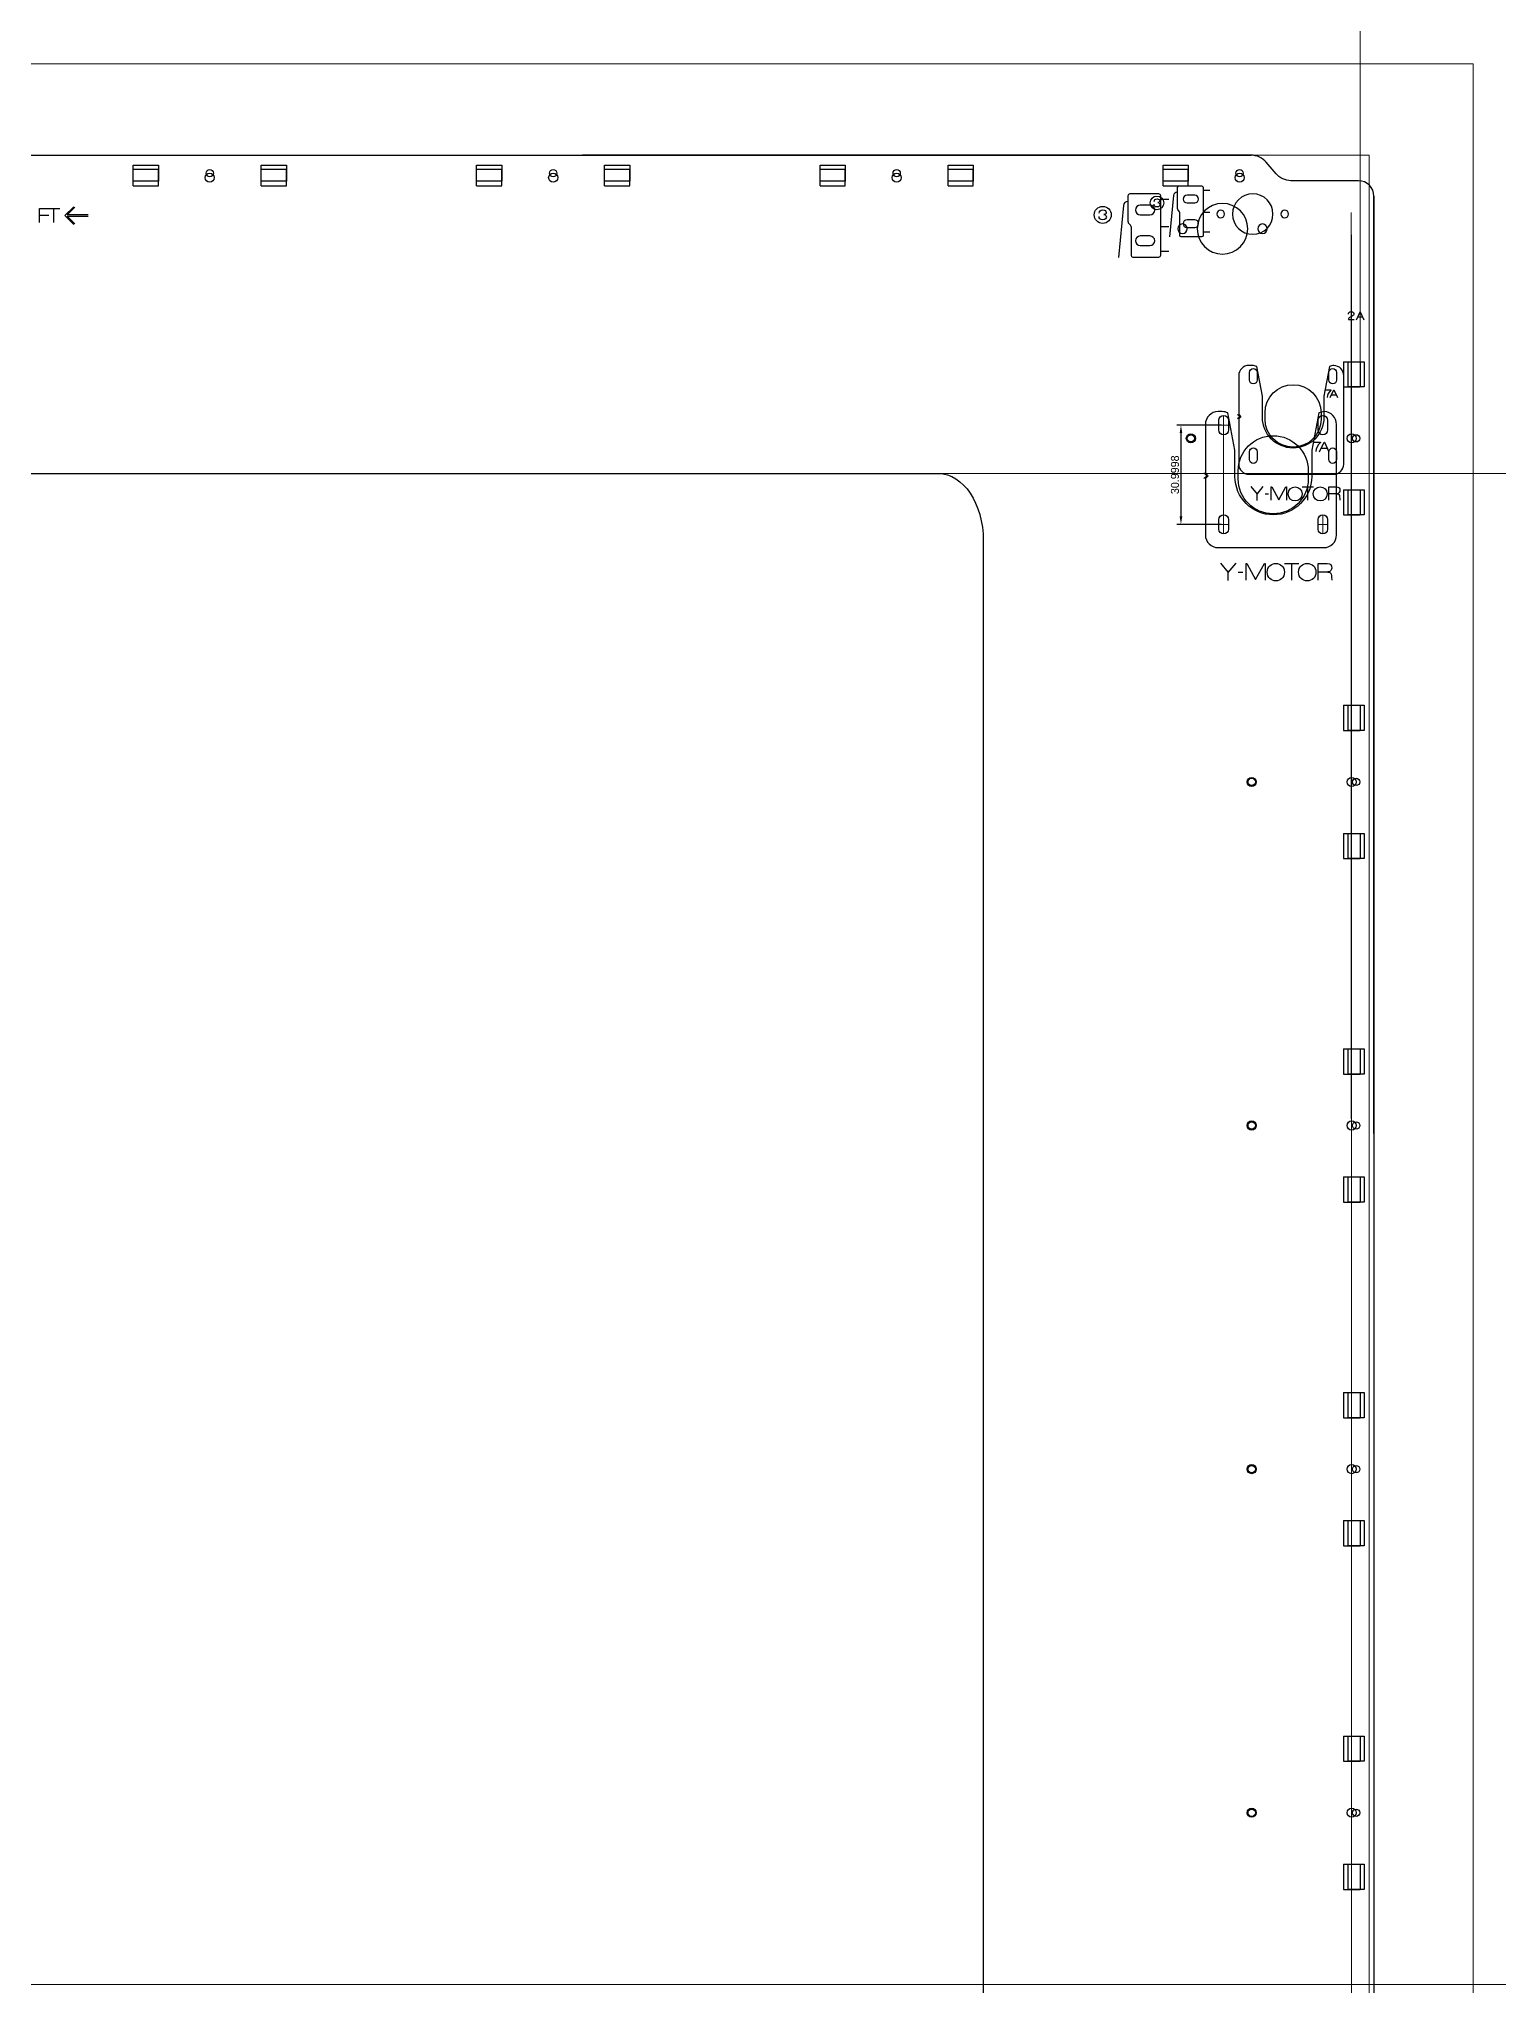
# Model space of a CAD drawing. Header units: millimetres. Extents: x -1949 to 1995, y -1808 to 1842.
# Drawn here: x -391 to 65, y 7 to 615 of the extents above; entities that cross this region are included whole.
import ezdxf

# ---------------------------------------------------------------- set-up
doc = ezdxf.new("R2010")
doc.units = ezdxf.units.MM
for name, color, linetype, true_color in [('CHANGED_PARTS', 3, 'Continuous', 0x00ff00), ('CUTS', 1, 'Continuous', 0xff0000), ('ORIGIONAL_PARTS_THAT_WERE_', 6, 'Continuous', 0xff00ff), ('TEXT', 5, 'Continuous', 0x0000ff)]:
    doc.layers.add(name, color=color, linetype=linetype, true_color=true_color)
doc.layers.add('Laser Table', color=2, linetype='Continuous', lineweight=0, true_color=0xffff00)
doc.layers.add('Referance lines', color=2, linetype='Continuous', lineweight=0, true_color=0xffff00)
doc.dimstyles.new('QCADDimStyle', dxfattribs={"dimtxt": 2.5, "dimasz": 2.5, "dimexe": 1.25, "dimexo": 0.625, "dimtad": 1, "dimtoh": 1, "dimdec": 4, "dimzin": 0, "dimdsep": 46, "dimtxsty": 'Standard', "dimcen": 0.09, "dimadec": 0, "dimazin": 0, "dimtfac": 1, "dimtdec": 4, "dimtofl": 0, "dimtmove": 0, "dimatfit": 3, "dimfxl": 1, "dimtolj": 1, "dimtzin": 0, "dimarcsym": 0})

# ---------------------------------------------------------------- blocks, each defined once
blk = doc.blocks.new('*D2')
at = {"layer": 'Defpoints', "color": 0}
for p in [(-20.64, 494.37), (-33.98, 463.37), (-20.64, 463.37)]:
    blk.add_point(p, dxfattribs=at)
at = {"layer": 'Referance lines', "color": 0, "lineweight": -2}
for p, q in [((-21.26, 494.37), (-35.23, 494.37)), ((-33.98, 491.87), (-33.98, 465.87)), ((-21.26, 463.37), (-35.23, 463.37))]:
    blk.add_line(p, q, dxfattribs=at)
at = {"layer": 'Referance lines', "color": 0}
for points in [[(-33.56, 491.87), (-34.39, 491.87), (-33.98, 494.37)], [(-34.39, 465.87), (-33.56, 465.87), (-33.98, 463.37)]]:
    blk.add_solid(points, dxfattribs=at)
at = {"layer": 'Referance lines', "color": 0, "insert": (-35.85, 478.87), "char_height": 2.5, "attachment_point": 5, "rotation": 90}
blk.add_mtext('\\A1;30.9998', dxfattribs=at)

msp = doc.modelspace()

# ---------------------------------------------------------------- linework, layer by layer
at = {"layer": 'CHANGED_PARTS'}
for p, q in [((-361.44468, 569.1074), (-361.44468, 574.3074)), ((-361.44468, 574.3074), (-353.56532, 574.3074)), ((-353.56532, 569.1074), (-353.56532, 574.3074)), ((-321.44476, 569.1074), (-321.44476, 574.3074)), ((-321.44476, 574.3074), (-313.5654, 574.3074)), ((-313.5654, 569.1074), (-313.5654, 574.3074)), ((-254.10468, 569.1074), (-254.10468, 574.3074)), ((-254.10468, 574.3074), (-246.22532, 574.3074)), ((-246.22532, 569.1074), (-246.22532, 574.3074)), ((-214.10476, 569.1074), (-214.10476, 574.3074)), ((-214.10476, 574.3074), (-206.2254, 574.3074)), ((-206.2254, 569.1074), (-206.2254, 574.3074)), ((-146.76468, 569.1074), (-146.76468, 574.3074)), ((-146.76468, 574.3074), (-138.88532, 574.3074)), ((-138.88532, 569.1074), (-138.88532, 574.3074)), ((-106.76476, 569.1074), (-106.76476, 574.3074)), ((-106.76476, 574.3074), (-98.8854, 574.3074)), ((-98.8854, 569.1074), (-98.8854, 574.3074)), ((-39.58931, 569.1074), (-39.58931, 574.3074)), ((-39.58931, 574.3074), (-31.70995, 574.3074)), ((-31.70995, 569.1074), (-31.70995, 574.3074)), ((-361.44468, 569.1074), (-353.56532, 569.1074)), ((-321.44476, 569.1074), (-313.5654, 569.1074)), ((-254.10468, 569.1074), (-246.22532, 569.1074)), ((-214.10476, 569.1074), (-206.2254, 569.1074)), ((-146.76468, 569.1074), (-138.88532, 569.1074)), ((-106.76476, 569.1074), (-98.8854, 569.1074)), ((-39.58931, 569.1074), (-31.70995, 569.1074)), ((16.79651, 514.19145), (21.99651, 514.19145)), ((16.79651, 514.19145), (16.79651, 506.31181)), ((21.99651, 514.19145), (21.99651, 506.31181)), ((16.79651, 506.31181), (21.99651, 506.31181)), ((16.79651, 474.19153), (21.99651, 474.19153)), ((16.79651, 474.19153), (16.79651, 466.31189)), ((21.99651, 474.19153), (21.99651, 466.31189)), ((16.79651, 466.31189), (21.99651, 466.31189)), ((16.79651, 406.85145), (21.99651, 406.85145)), ((16.79651, 406.85145), (16.79651, 398.97181)), ((21.99651, 406.85145), (21.99651, 398.97181)), ((16.79651, 398.97181), (21.99651, 398.97181)), ((16.79651, 366.85153), (21.99651, 366.85153)), ((16.79651, 366.85153), (16.79651, 358.97189)), ((21.99651, 366.85153), (21.99651, 358.97189)), ((16.79651, 358.97189), (21.99651, 358.97189)), ((16.79651, 299.51145), (21.99651, 299.51145)), ((16.79651, 299.51145), (16.79651, 291.63181)), ((21.99651, 299.51145), (21.99651, 291.63181)), ((16.79651, 291.63181), (21.99651, 291.63181)), ((16.79651, 259.51153), (21.99651, 259.51153)), ((16.79651, 259.51153), (16.79651, 251.63189)), ((21.99651, 259.51153), (21.99651, 251.63189)), ((16.79651, 251.63189), (21.99651, 251.63189)), ((16.79651, 192.17145), (21.99651, 192.17145)), ((16.79651, 192.17145), (16.79651, 184.29181)), ((21.99651, 192.17145), (21.99651, 184.29181)), ((16.79651, 184.29181), (21.99651, 184.29181)), ((16.79651, 152.17153), (21.99651, 152.17153)), ((16.79651, 152.17153), (16.79651, 144.29189)), ((21.99651, 152.17153), (21.99651, 144.29189)), ((16.79651, 144.29189), (21.99651, 144.29189)), ((16.79651, 84.83145), (21.99651, 84.83145)), ((16.79651, 84.83145), (16.79651, 76.95181)), ((21.99651, 84.83145), (21.99651, 76.95181)), ((16.79651, 76.95181), (21.99651, 76.95181)), ((16.79651, 44.83153), (21.99651, 44.83153)), ((16.79651, 44.83153), (16.79651, 36.95189)), ((21.99651, 44.83153), (21.99651, 36.95189)), ((16.79651, 36.95189), (21.99651, 36.95189))]:
    msp.add_line(p, q, dxfattribs=at)
at = {"layer": 'CHANGED_PARTS', "color": 3, "true_color": 0x00ff00}
for points in [[(-338.9297, 571.7074), (-338.9297, 572.49413), (-338.29192, 573.13192), (-337.50518, 573.13192)], [(-337.50518, 570.28288), (-338.29192, 570.28288), (-338.9297, 570.92067), (-338.9297, 571.7074)], [(-337.50518, 573.13192), (-336.71845, 573.13192), (-336.08067, 572.49413), (-336.08067, 571.7074)], [(-336.08067, 571.7074), (-336.08067, 570.92067), (-336.71845, 570.28288), (-337.50518, 570.28288)], [(-231.5897, 571.7074), (-231.5897, 572.49413), (-230.95192, 573.13192), (-230.16518, 573.13192)], [(-230.16518, 570.28288), (-230.95192, 570.28288), (-231.5897, 570.92067), (-231.5897, 571.7074)], [(-230.16518, 573.13192), (-229.37845, 573.13192), (-228.74067, 572.49413), (-228.74067, 571.7074)], [(-228.74067, 571.7074), (-228.74067, 570.92067), (-229.37845, 570.28288), (-230.16518, 570.28288)], [(-124.2497, 571.7074), (-124.2497, 572.49413), (-123.61192, 573.13192), (-122.82518, 573.13192)], [(-122.82518, 570.28288), (-123.61192, 570.28288), (-124.2497, 570.92067), (-124.2497, 571.7074)], [(-122.82518, 573.13192), (-122.03845, 573.13192), (-121.40067, 572.49413), (-121.40067, 571.7074)], [(-121.40067, 571.7074), (-121.40067, 570.92067), (-122.03845, 570.28288), (-122.82518, 570.28288)], [(-17.07433, 571.7074), (-17.07433, 572.49413), (-16.43655, 573.13192), (-15.64981, 573.13192)], [(-15.64981, 570.28288), (-16.43655, 570.28288), (-17.07433, 570.92067), (-17.07433, 571.7074)], [(-15.64981, 573.13192), (-14.86308, 573.13192), (-14.2253, 572.49413), (-14.2253, 571.7074)], [(-14.2253, 571.7074), (-14.2253, 570.92067), (-14.86308, 570.28288), (-15.64981, 570.28288)], [(-32.30509, 490.2517), (-32.30509, 491.03875), (-31.66691, 491.67622), (-30.88022, 491.67622)], [(-30.88022, 488.82718), (-31.66656, 488.82718), (-32.30509, 489.46536), (-32.30509, 490.2517)], [(-30.88022, 491.67622), (-30.09246, 491.67622), (-29.45535, 491.03875), (-29.45535, 490.2517)], [(-29.45535, 490.2517), (-29.45535, 489.46536), (-30.09246, 488.82718), (-30.88022, 488.82718)], [(17.97142, 490.2517), (17.97142, 491.03843), (18.6092, 491.67622), (19.39594, 491.67622)], [(19.39594, 488.82718), (18.6092, 488.82718), (17.97142, 489.46497), (17.97142, 490.2517)], [(19.39594, 491.67622), (20.18268, 491.67622), (20.82046, 491.03843), (20.82046, 490.2517)], [(20.82046, 490.2517), (20.82046, 489.46497), (20.18268, 488.82718), (19.39594, 488.82718)], [(-13.29921, 382.9117), (-13.29921, 383.69875), (-12.66103, 384.33622), (-11.87434, 384.33622)], [(-11.87434, 384.33622), (-11.08658, 384.33622), (-10.44947, 383.69875), (-10.44947, 382.9117)], [(17.97142, 382.9117), (17.97142, 383.69843), (18.6092, 384.33622), (19.39594, 384.33622)], [(19.39594, 384.33622), (20.18268, 384.33622), (20.82046, 383.69843), (20.82046, 382.9117)], [(-11.87434, 381.48718), (-12.66068, 381.48718), (-13.29921, 382.12536), (-13.29921, 382.9117)], [(-10.44947, 382.9117), (-10.44947, 382.12536), (-11.08658, 381.48718), (-11.87434, 381.48718)], [(19.39594, 381.48718), (18.6092, 381.48718), (17.97142, 382.12497), (17.97142, 382.9117)], [(20.82046, 382.9117), (20.82046, 382.12497), (20.18268, 381.48718), (19.39594, 381.48718)], [(-13.29921, 275.5717), (-13.29921, 276.35875), (-12.66103, 276.99622), (-11.87434, 276.99622)], [(-11.87434, 274.14718), (-12.66068, 274.14718), (-13.29921, 274.78536), (-13.29921, 275.5717)], [(-11.87434, 276.99622), (-11.08658, 276.99622), (-10.44947, 276.35875), (-10.44947, 275.5717)], [(-10.44947, 275.5717), (-10.44947, 274.78536), (-11.08658, 274.14718), (-11.87434, 274.14718)], [(17.97142, 275.5717), (17.97142, 276.35843), (18.6092, 276.99622), (19.39594, 276.99622)], [(19.39594, 274.14718), (18.6092, 274.14718), (17.97142, 274.78497), (17.97142, 275.5717)], [(19.39594, 276.99622), (20.18268, 276.99622), (20.82046, 276.35843), (20.82046, 275.5717)], [(20.82046, 275.5717), (20.82046, 274.78497), (20.18268, 274.14718), (19.39594, 274.14718)], [(-13.29921, 168.2317), (-13.29921, 169.01875), (-12.66103, 169.65622), (-11.87434, 169.65622)], [(-11.87434, 166.80718), (-12.66068, 166.80718), (-13.29921, 167.44536), (-13.29921, 168.2317)], [(-11.87434, 169.65622), (-11.08658, 169.65622), (-10.44947, 169.01875), (-10.44947, 168.2317)], [(-10.44947, 168.2317), (-10.44947, 167.44536), (-11.08658, 166.80718), (-11.87434, 166.80718)], [(17.97142, 168.2317), (17.97142, 169.01843), (18.6092, 169.65622), (19.39594, 169.65622)], [(19.39594, 166.80718), (18.6092, 166.80718), (17.97142, 167.44497), (17.97142, 168.2317)], [(19.39594, 169.65622), (20.18268, 169.65622), (20.82046, 169.01843), (20.82046, 168.2317)], [(20.82046, 168.2317), (20.82046, 167.44497), (20.18268, 166.80718), (19.39594, 166.80718)], [(-13.29921, 60.8917), (-13.29921, 61.67875), (-12.66103, 62.31622), (-11.87434, 62.31622)], [(-11.87434, 59.46718), (-12.66068, 59.46718), (-13.29921, 60.10536), (-13.29921, 60.8917)], [(-11.87434, 62.31622), (-11.08658, 62.31622), (-10.44947, 61.67875), (-10.44947, 60.8917)], [(-10.44947, 60.8917), (-10.44947, 60.10536), (-11.08658, 59.46718), (-11.87434, 59.46718)], [(17.97142, 60.8917), (17.97142, 61.67843), (18.6092, 62.31622), (19.39594, 62.31622)], [(19.39594, 59.46718), (18.6092, 59.46718), (17.97142, 60.10497), (17.97142, 60.8917)], [(19.39594, 62.31622), (20.18268, 62.31622), (20.82046, 61.67843), (20.82046, 60.8917)], [(20.82046, 60.8917), (20.82046, 60.10497), (20.18268, 59.46718), (19.39594, 59.46718)]]:
    msp.add_open_spline(points, degree=3, dxfattribs=at)
at = {"layer": 'CHANGED_PARTS'}
for points in [[(-21.00522, 563.62102), (-25.36837, 563.62102), (-28.90497, 560.08372), (-28.90497, 555.72162)], [(-13.10511, 555.72162), (-13.10511, 560.08372), (-16.64242, 563.62102), (-21.00522, 563.62102)], [(-33.50484, 557.22093), (-34.33316, 557.22093), (-35.00556, 556.54959), (-35.00556, 555.72162)], [(-35.00556, 555.72162), (-35.00556, 554.89224), (-34.33316, 554.22126), (-33.50484, 554.22126)], [(-32.00483, 555.72162), (-32.00483, 556.54959), (-32.67722, 557.22093), (-33.50484, 557.22093)], [(-33.50484, 554.22126), (-32.67722, 554.22126), (-32.00483, 554.89189), (-32.00483, 555.72162)], [(-28.90497, 555.72162), (-28.90497, 551.35776), (-25.36837, 547.82152), (-21.00522, 547.82152)], [(-21.00522, 547.82152), (-16.64242, 547.82152), (-13.10511, 551.35776), (-13.10511, 555.72162)], [(-8.50489, 557.22093), (-9.33357, 557.22093), (-10.0049, 556.54959), (-10.0049, 555.72162)], [(-10.0049, 555.72162), (-10.0049, 554.89224), (-9.33357, 554.22126), (-8.50489, 554.22126)], [(-7.00559, 555.72162), (-7.00559, 556.54959), (-7.67657, 557.22093), (-8.50489, 557.22093)], [(-8.50489, 554.22126), (-7.67657, 554.22126), (-7.00559, 554.89189), (-7.00559, 555.72162)]]:
    msp.add_open_spline(points, degree=3, dxfattribs=at)
at = {"layer": 'CUTS', "color": 1, "true_color": 0xff0000}
for p, q in [((-773.35787, 578.7217), (-11.9908, 578.7217)), ((26.32764, 565.92179), (26.32482, -559.47883)), ((-95.76847, 247.3983), (-95.76847, 241.21177))]:
    msp.add_line(p, q, dxfattribs=at)
for points in [[(-11.9908, 578.7217), (-221.03083, 578.7217)], [(-4.27259, 572.88422), (-7.35502, 576.55931)], [(21.5276, 570.72155), (0.36376, 570.72155), (0.36319, 570.72155)], [(26.32482, 273.10325), (26.32764, 565.92179)], [(-43.68217, 563.06926), (-46.68219, 563.06926)], [(-46.68219, 560.06924), (-43.68217, 560.06924), (-43.68217, 560.06924)], [(-43.68217, 553.46982), (-46.68219, 553.46982)], [(-46.68219, 550.4698), (-43.68217, 550.4698), (-43.68217, 550.4698)], [(-22.13731, 492.86796), (-22.13731, 495.87751)], [(-19.13729, 495.87751), (-19.13729, 492.86796), (-19.13729, 492.86796)], [(8.86304, 492.86796), (8.86304, 495.87751)], [(11.86306, 495.87751), (11.86306, 492.86796), (11.86306, 492.86796)], [(-711.18975, 479.24482), (-109.71307, 479.24482)], [(-16.08717, 477.62267), (-16.08717, 480.12316)], [(5.81328, 480.12316), (5.81328, 477.62267), (5.81328, 477.62267)], [(-22.13731, 461.86796), (-22.13731, 464.87786)], [(-19.13729, 464.87786), (-19.13729, 461.86796), (-19.13729, 461.86796)], [(8.86304, 461.86796), (8.86304, 464.87786)], [(11.86306, 464.87786), (11.86306, 461.86796), (11.86306, 461.86796)], [(-95.76847, 458.22714), (-95.76847, 247.3983)], [(-95.76847, 241.21177), (-95.76847, -393.03501)]]:
    msp.add_lwpolyline(points, dxfattribs=at)
for points in [[(-7.35502, 576.55931), (-8.35211, 577.74832), (-10.43801, 578.7217), (-11.9908, 578.7217)], [(0.36319, 570.72155), (-1.18903, 570.72155), (-3.2755, 571.69493), (-4.27259, 572.88422)], [(26.32764, 565.92179), (26.32764, 568.5617), (24.16779, 570.72155), (21.5276, 570.72155)], [(-46.68219, 563.06926), (-47.51087, 563.06926), (-48.18185, 562.39757), (-48.18185, 561.5696)], [(-48.18185, 561.5696), (-48.18185, 560.74128), (-47.51087, 560.06924), (-46.68219, 560.06924)], [(-42.18216, 561.5696), (-42.18216, 562.39757), (-42.85385, 563.06926), (-43.68217, 563.06926)], [(-43.68217, 560.06924), (-42.85385, 560.06924), (-42.18216, 560.74128), (-42.18216, 561.5696)], [(-46.68219, 553.46982), (-47.51087, 553.46982), (-48.18185, 552.79884), (-48.18185, 551.96981)], [(-42.18216, 551.96981), (-42.18216, 552.79884), (-42.85385, 553.46982), (-43.68217, 553.46982)], [(-48.18185, 551.96981), (-48.18185, 551.14149), (-47.51087, 550.4698), (-46.68219, 550.4698)], [(-43.68217, 550.4698), (-42.85385, 550.4698), (-42.18216, 551.14149), (-42.18216, 551.96981)], [(-22.13731, 495.87751), (-22.13731, 496.70618), (-21.46632, 497.37752), (-20.6373, 497.37752)], [(-20.6373, 491.36795), (-21.46632, 491.36795), (-22.13731, 492.03928), (-22.13731, 492.86796)], [(-20.6373, 497.37752), (-19.80862, 497.37752), (-19.13729, 496.70618), (-19.13729, 495.87751)], [(-19.13729, 492.86796), (-19.13729, 492.03928), (-19.80862, 491.36795), (-20.6373, 491.36795)], [(8.86304, 495.87751), (8.86304, 496.70618), (9.53402, 497.37752), (10.36235, 497.37752)], [(10.36235, 491.36795), (9.53402, 491.36795), (8.86304, 492.03928), (8.86304, 492.86796)], [(10.36235, 497.37752), (11.19137, 497.37752), (11.86306, 496.70618), (11.86306, 495.87751)], [(11.86306, 492.86796), (11.86306, 492.03928), (11.19137, 491.36795), (10.36235, 491.36795)], [(-16.08717, 480.12316), (-16.08717, 486.17047), (-11.18391, 491.07338), (-5.1373, 491.07338)], [(-5.1373, 491.07338), (0.91108, 491.07338), (5.81328, 486.17047), (5.81328, 480.12316)], [(-109.71307, 479.24482), (-102.01179, 479.24482), (-95.76847, 469.83536), (-95.76847, 458.22714)], [(-5.1373, 466.67244), (-11.18462, 466.67244), (-16.08717, 471.57429), (-16.08717, 477.62267)], [(5.81328, 477.62267), (5.81328, 471.57394), (0.91037, 466.67244), (-5.1373, 466.67244)], [(-22.13731, 464.87786), (-22.13731, 465.70654), (-21.46632, 466.37788), (-20.6373, 466.37788)], [(-20.6373, 466.37788), (-19.80862, 466.37788), (-19.13729, 465.70654), (-19.13729, 464.87786)], [(8.86304, 464.87786), (8.86304, 465.70654), (9.53402, 466.37788), (10.36235, 466.37788)], [(10.36235, 466.37788), (11.19137, 466.37788), (11.86306, 465.70654), (11.86306, 464.87786)], [(-20.6373, 460.36831), (-21.46632, 460.36831), (-22.13731, 461.03999), (-22.13731, 461.86796)], [(-19.13729, 461.86796), (-19.13729, 461.03999), (-19.80862, 460.36831), (-20.6373, 460.36831)], [(10.36235, 460.36831), (9.53402, 460.36831), (8.86304, 461.03999), (8.86304, 461.86796)], [(11.86306, 461.86796), (11.86306, 461.03999), (11.19137, 460.36831), (10.36235, 460.36831)]]:
    msp.add_open_spline(points, degree=3, dxfattribs=at)
at = {"layer": 'Laser Table', "color": 2, "true_color": 0xffff00}
for p in [(-842.67532, 607.2217), (57.32468, -592.7783)]:
    msp.add_line(p, (57.32468, 607.2217), dxfattribs=at)
at = {"layer": 'ORIGIONAL_PARTS_THAT_WERE_', "color": 6, "true_color": 0xff00ff}
for points in [[(-361.44468, 575.58819), (-353.56532, 575.58819), (-353.56532, 570.62841), (-361.44468, 570.62841), (-361.44468, 575.58819), (-361.44468, 575.58819)], [(-321.44476, 575.58819), (-313.5654, 575.58819), (-313.5654, 570.62841), (-321.44476, 570.62841), (-321.44476, 575.58819), (-321.44476, 575.58819)], [(-254.10468, 575.58819), (-246.22532, 575.58819), (-246.22532, 570.62841), (-254.10468, 570.62841), (-254.10468, 575.58819), (-254.10468, 575.58819)], [(-214.10476, 575.58819), (-206.2254, 575.58819), (-206.2254, 570.62841), (-214.10476, 570.62841), (-214.10476, 575.58819), (-214.10476, 575.58819)], [(-146.76468, 575.58819), (-138.88532, 575.58819), (-138.88532, 570.62841), (-146.76468, 570.62841), (-146.76468, 575.58819), (-146.76468, 575.58819)], [(-106.76476, 575.58819), (-98.8854, 575.58819), (-98.8854, 570.62841), (-106.76476, 570.62841), (-106.76476, 575.58819), (-106.76476, 575.58819)], [(-39.58931, 575.58819), (-31.70995, 575.58819), (-31.70995, 570.62841), (-39.58931, 570.62841), (-39.58931, 575.58819), (-39.58931, 575.58819)], [(-36.32485, 566.1027), (-37.54828, 553.15406)], [(-35.10254, 562.10361), (-35.10254, 568.64185)], [(-34.65071, 569.09397), (-27.49157, 569.09397)], [(-29.68021, 566.19978), (-32.08023, 566.19978)], [(-27.03889, 568.64185), (-27.03889, 553.60336)], [(-27.03889, 567.73225), (-24.95411, 567.73225)], [(-41.17935, 563.88443), (-41.17935, 563.87766)], [(-34.69078, 561.36729), (-34.73057, 561.39438)], [(-34.31881, 553.60336), (-34.31881, 560.65807)], [(-32.08023, 563.79976), (-29.68021, 563.79976), (-29.68021, 563.79976)], [(-27.03889, 560.88892), (-24.95411, 560.88892)], [(-29.68021, 558.52023), (-32.08023, 558.52023)], [(-32.08023, 556.12022), (-29.68021, 556.12022), (-29.68021, 556.12022)], [(-27.03889, 554.75511), (-24.95411, 554.75511)], [(-27.49157, 553.15096), (-33.86697, 553.15096), (-33.86697, 553.15096)], [(-11.71705, 513.02347), (-12.72176, 513.02347)], [(-12.55186, 508.43877), (-12.55186, 510.84641)], [(-8.52144, 496.82448), (-8.51919, 503.40139), (-10.30537, 512.69243)], [(-10.15184, 510.84641), (-10.15184, 508.43877), (-10.15184, 508.43877)], [(12.46291, 512.6944), (10.67475, 503.39292), (10.67842, 496.82448)], [(12.24842, 508.43877), (12.24842, 510.84641)], [(14.64844, 510.84641), (14.64844, 508.43877), (14.64844, 508.43877)], [(23.24949, 506.31181), (18.28972, 506.31181), (18.28972, 514.19145), (23.24949, 514.19145), (23.24949, 506.31181), (23.24949, 506.31181)], [(-15.92187, 509.82392), (-15.92244, 497.71687), (-15.21575, 497.01018), (-15.92244, 496.30378), (-15.92159, 482.22371), (-15.92159, 482.22371)], [(11.21492, 505.40658), (12.90035, 505.40658), (12.90035, 505.3188)], [(12.64833, 502.98059), (13.75887, 505.39754), (13.84664, 505.39754), (14.95662, 502.98059)], [(16.87884, 482.22371), (16.87884, 509.82392)], [(14.58945, 503.77985), (13.00929, 503.77985)], [(-16.27493, 497.71658), (-15.56825, 497.0099), (-16.27493, 496.3035)], [(-7.71175, 496.24254), (-7.71175, 498.24293)], [(9.80861, 498.24293), (9.80861, 496.24254), (9.80861, 496.24254)], [(-12.55186, 483.63878), (-12.55186, 486.0467)], [(-10.15184, 486.0467), (-10.15184, 483.63878), (-10.15184, 483.63878)], [(12.24842, 483.63878), (12.24842, 486.0467)], [(14.64844, 486.0467), (14.64844, 483.63878), (14.64844, 483.63878)], [(-12.72147, 479.02331), (13.67872, 479.02331)], [(-12.12486, 475.1707), (-10.18458, 472.78536), (-8.2443, 475.1707)], [(-5.74663, 470.9083), (-5.74663, 475.07756), (-5.55331, 475.07756), (-3.36383, 471.02514), (-3.35226, 471.02514), (-1.17435, 475.07756), (-0.98131, 475.07756), (-0.98131, 470.9083)], [(3.85513, 475.07756), (7.4529, 475.07756)], [(5.66417, 470.9083), (5.66417, 475.07756)], [(12.24616, 470.9083), (12.24616, 475.07756), (14.54091, 475.07756)], [(-10.18458, 470.81516), (-10.18458, 472.78536)], [(-7.71372, 472.89994), (-6.59612, 472.89994)], [(14.69303, 472.93493), (12.24616, 472.9276)], [(14.69839, 472.94566), (14.69303, 472.93465)], [(23.24949, 466.31189), (18.28972, 466.31189), (18.28972, 474.19153), (23.24949, 474.19153), (23.24949, 466.31189), (23.24949, 466.31189)], [(23.24949, 398.97181), (18.28972, 398.97181), (18.28972, 406.85145), (23.24949, 406.85145), (23.24949, 398.97181), (23.24949, 398.97181)], [(23.24949, 358.97189), (18.28972, 358.97189), (18.28972, 366.85153), (23.24949, 366.85153), (23.24949, 358.97189), (23.24949, 358.97189)], [(23.24949, 291.63181), (18.28972, 291.63181), (18.28972, 299.51145), (23.24949, 299.51145), (23.24949, 291.63181), (23.24949, 291.63181)], [(23.24949, 251.63189), (18.28972, 251.63189), (18.28972, 259.51153), (23.24949, 259.51153), (23.24949, 251.63189), (23.24949, 251.63189)], [(23.24949, 184.29181), (18.28972, 184.29181), (18.28972, 192.17145), (23.24949, 192.17145), (23.24949, 184.29181), (23.24949, 184.29181)], [(23.24949, 144.29189), (18.28972, 144.29189), (18.28972, 152.17153), (23.24949, 152.17153), (23.24949, 144.29189), (23.24949, 144.29189)], [(23.24949, 76.95181), (18.28972, 76.95181), (18.28972, 84.83145), (23.24949, 84.83145), (23.24949, 76.95181), (23.24949, 76.95181)], [(23.24949, 36.95189), (18.28972, 36.95189), (18.28972, 44.83153), (23.24949, 44.83153), (23.24949, 36.95189), (23.24949, 36.95189)]]:
    msp.add_lwpolyline(points, dxfattribs=at)
for points in [[(-338.64508, 573.1083), (-338.64508, 573.73794), (-338.13454, 574.24791), (-337.50518, 574.24791)], [(-337.50518, 571.96869), (-338.13426, 571.96869), (-338.64508, 572.47923), (-338.64508, 573.1083)], [(-337.50518, 574.24791), (-336.87498, 574.24791), (-336.36529, 573.73794), (-336.36529, 573.1083)], [(-336.36529, 573.1083), (-336.36529, 572.47923), (-336.87498, 571.96869), (-337.50518, 571.96869)], [(-231.30508, 573.1083), (-231.30508, 573.73794), (-230.79454, 574.24791), (-230.16518, 574.24791)], [(-230.16518, 571.96869), (-230.79426, 571.96869), (-231.30508, 572.47923), (-231.30508, 573.1083)], [(-230.16518, 574.24791), (-229.53498, 574.24791), (-229.02529, 573.73794), (-229.02529, 573.1083)], [(-229.02529, 573.1083), (-229.02529, 572.47923), (-229.53498, 571.96869), (-230.16518, 571.96869)], [(-123.96508, 573.1083), (-123.96508, 573.73794), (-123.45454, 574.24791), (-122.82518, 574.24791)], [(-122.82518, 571.96869), (-123.45426, 571.96869), (-123.96508, 572.47923), (-123.96508, 573.1083)], [(-122.82518, 574.24791), (-122.19498, 574.24791), (-121.68529, 573.73794), (-121.68529, 573.1083)], [(-121.68529, 573.1083), (-121.68529, 572.47923), (-122.19498, 571.96869), (-122.82518, 571.96869)], [(-16.78971, 573.1083), (-16.78971, 573.73794), (-16.27917, 574.24791), (-15.64981, 574.24791)], [(-15.64981, 571.96869), (-16.27889, 571.96869), (-16.78971, 572.47923), (-16.78971, 573.1083)], [(-15.64981, 574.24791), (-15.01961, 574.24791), (-14.50992, 573.73794), (-14.50992, 573.1083)], [(-14.50992, 573.1083), (-14.50992, 572.47923), (-15.01961, 571.96869), (-15.64981, 571.96869)], [(-43.609, 563.79976), (-43.609, 564.97324), (-42.65763, 565.92433), (-41.48415, 565.92433)], [(-41.48415, 565.92433), (-40.31095, 565.92433), (-39.35958, 564.97324), (-39.35958, 563.79976)], [(-35.13302, 567.13817), (-35.76351, 567.198), (-36.26473, 566.73318), (-36.32485, 566.1027)], [(-35.10254, 568.64185), (-35.10254, 568.89049), (-34.89934, 569.09397), (-34.65071, 569.09397)], [(-32.08023, 566.19978), (-32.74317, 566.19978), (-33.27995, 565.66243), (-33.27995, 565.00005)], [(-28.4802, 565.00005), (-28.4802, 565.66243), (-29.01755, 566.19978), (-29.68021, 566.19978)], [(-27.49157, 569.09397), (-27.24294, 569.09397), (-27.03889, 568.89049), (-27.03889, 568.64185)], [(-11.53868, 566.64146), (-15.02921, 566.64146), (-17.85848, 563.81162), (-17.85848, 560.32194)], [(-5.2186, 560.32194), (-5.2186, 563.81162), (-8.04844, 566.64146), (-11.53868, 566.64146)], [(-41.48415, 561.67519), (-42.65763, 561.67519), (-43.609, 562.62628), (-43.609, 563.79976)], [(-42.40448, 563.33946), (-42.40448, 563.35978), (-42.40137, 563.38687), (-42.40137, 563.41397)], [(-41.48754, 562.55432), (-42.1104, 562.55432), (-42.40448, 562.86561), (-42.40448, 563.33946)], [(-42.33675, 564.24313), (-42.3136, 564.73731), (-42.10363, 565.04521), (-41.43335, 565.04521)], [(-40.56354, 563.24153), (-40.56354, 562.97737), (-40.73598, 562.55432), (-41.48754, 562.55432)], [(-39.35958, 563.79976), (-39.35958, 562.62628), (-40.31095, 561.67519), (-41.48415, 561.67519)], [(-41.43335, 565.04521), (-40.86439, 565.04521), (-40.61745, 564.78811), (-40.61745, 564.41924)], [(-40.61745, 564.41924), (-40.61745, 564.18556), (-40.7532, 563.92846), (-41.17935, 563.88443)], [(-41.17935, 563.87766), (-40.71905, 563.82686), (-40.56354, 563.55959), (-40.56354, 563.24153)], [(-34.73057, 561.39438), (-34.93547, 561.53578), (-35.10254, 561.85497), (-35.10254, 562.10361)], [(-34.31881, 560.65807), (-34.31881, 560.90699), (-34.48645, 561.2259), (-34.69078, 561.36729)], [(-33.27995, 565.00005), (-33.27995, 564.3374), (-32.74317, 563.79976), (-32.08023, 563.79976)], [(-29.68021, 563.79976), (-29.01755, 563.79976), (-28.4802, 564.3374), (-28.4802, 565.00005)], [(-21.53838, 561.52138), (-22.20104, 561.52138), (-22.73895, 560.98431), (-22.73895, 560.32194)], [(-22.73895, 560.32194), (-22.73895, 559.65843), (-22.20104, 559.12165), (-21.53838, 559.12165)], [(-20.33837, 560.32194), (-20.33837, 560.98431), (-20.87629, 561.52138), (-21.53838, 561.52138)], [(-21.53838, 559.12165), (-20.87629, 559.12165), (-20.33837, 559.65815), (-20.33837, 560.32194)], [(-17.85848, 560.32194), (-17.85848, 556.83085), (-15.02921, 554.00186), (-11.53868, 554.00186)], [(-11.53868, 554.00186), (-8.04844, 554.00186), (-5.2186, 556.83085), (-5.2186, 560.32194)], [(-1.53842, 561.52138), (-2.20136, 561.52138), (-2.73843, 560.98431), (-2.73843, 560.32194)], [(-2.73843, 560.32194), (-2.73843, 559.65843), (-2.20136, 559.12165), (-1.53842, 559.12165)], [(-0.33897, 560.32194), (-0.33897, 560.98431), (-0.87576, 561.52138), (-1.53842, 561.52138)], [(-1.53842, 559.12165), (-0.87576, 559.12165), (-0.33897, 559.65815), (-0.33897, 560.32194)], [(-33.86697, 553.15096), (-34.11533, 553.15096), (-34.31881, 553.35444), (-34.31881, 553.60336)], [(-32.08023, 558.52023), (-32.74317, 558.52023), (-33.27995, 557.98345), (-33.27995, 557.32022)], [(-33.27995, 557.32022), (-33.27995, 556.65757), (-32.74317, 556.12022), (-32.08023, 556.12022)], [(-28.4802, 557.32022), (-28.4802, 557.98345), (-29.01755, 558.52023), (-29.68021, 558.52023)], [(-29.68021, 556.12022), (-29.01755, 556.12022), (-28.4802, 556.65757), (-28.4802, 557.32022)], [(-27.03889, 553.60336), (-27.03889, 553.35472), (-27.24294, 553.15096), (-27.49157, 553.15096)], [(-12.72176, 513.02347), (-14.48903, 513.02347), (-15.92187, 511.59176), (-15.92187, 509.82392)], [(-12.55186, 510.84641), (-12.55186, 511.50935), (-12.01507, 512.04642), (-11.35185, 512.04642)], [(-10.30537, 512.69243), (-10.73181, 512.90268), (-11.20961, 513.02347), (-11.71705, 513.02347)], [(-11.35185, 512.04642), (-10.68891, 512.04642), (-10.15184, 511.50935), (-10.15184, 510.84641)], [(12.24842, 510.84641), (12.24842, 511.50935), (12.78521, 512.04642), (13.44786, 512.04642)], [(13.7823, 513.01867), (13.30986, 513.00541), (12.86282, 512.89083), (12.46291, 512.6944)], [(13.44786, 512.04642), (14.11109, 512.04642), (14.64844, 511.50935), (14.64844, 510.84641)], [(16.87884, 509.82392), (16.87884, 511.5562), (15.50131, 512.96336), (13.7823, 513.01867)], [(-11.35185, 507.23876), (-12.01507, 507.23876), (-12.55186, 507.77583), (-12.55186, 508.43877)], [(-10.15184, 508.43877), (-10.15184, 507.77583), (-10.68891, 507.23876), (-11.35185, 507.23876)], [(-7.71175, 498.24293), (-7.71175, 503.08078), (-3.78914, 507.00311), (1.04815, 507.00311)], [(1.04815, 507.00311), (5.88685, 507.00311), (9.80861, 503.08078), (9.80861, 498.24293)], [(12.90035, 505.3188), (12.1217, 504.63498), (11.75961, 503.84617), (11.72264, 503.02377)], [(13.44786, 507.23876), (12.78521, 507.23876), (12.24842, 507.77583), (12.24842, 508.43877)], [(14.64844, 508.43877), (14.64844, 507.77583), (14.11109, 507.23876), (13.44786, 507.23876)], [(1.07863, 487.22384), (-4.2232, 487.22384), (-8.52144, 491.52209), (-8.52144, 496.82448)], [(1.04815, 487.48236), (-3.78971, 487.48236), (-7.71175, 491.40384), (-7.71175, 496.24254)], [(9.80861, 496.24254), (9.80861, 491.40356), (5.88628, 487.48236), (1.04815, 487.48236)], [(10.67842, 496.82448), (10.67842, 491.52237), (6.38045, 487.22384), (1.07863, 487.22384)], [(-32.02011, 490.2517), (-32.02011, 490.88134), (-31.50957, 491.39131), (-30.88022, 491.39131)], [(-30.88022, 489.11209), (-31.50929, 489.11209), (-32.02011, 489.62263), (-32.02011, 490.2517)], [(-30.88022, 491.39131), (-30.25001, 491.39131), (-29.74032, 490.88134), (-29.74032, 490.2517)], [(-29.74032, 490.2517), (-29.74032, 489.62263), (-30.25001, 489.11209), (-30.88022, 489.11209)], [(-12.55186, 486.0467), (-12.55186, 486.70964), (-12.01507, 487.2467), (-11.35185, 487.2467)], [(-11.35185, 487.2467), (-10.68891, 487.2467), (-10.15184, 486.70964), (-10.15184, 486.0467)], [(12.24842, 486.0467), (12.24842, 486.70964), (12.78521, 487.2467), (13.44786, 487.2467)], [(13.44786, 487.2467), (14.11109, 487.2467), (14.64844, 486.70964), (14.64844, 486.0467)], [(19.62943, 490.2517), (19.62943, 490.88108), (20.13965, 491.39131), (20.76904, 491.39131)], [(20.76904, 489.11209), (20.13965, 489.11209), (19.62943, 489.62232), (19.62943, 490.2517)], [(20.76904, 491.39131), (21.39843, 491.39131), (21.90865, 490.88108), (21.90865, 490.2517)], [(21.90865, 490.2517), (21.90865, 489.62232), (21.39843, 489.11209), (20.76904, 489.11209)], [(-15.92159, 482.22371), (-15.92159, 480.45644), (-14.48875, 479.02331), (-12.72147, 479.02331)], [(-11.35185, 482.43905), (-12.01507, 482.43905), (-12.55186, 482.9764), (-12.55186, 483.63878)], [(-10.15184, 483.63878), (-10.15184, 482.9764), (-10.68891, 482.43905), (-11.35185, 482.43905)], [(13.44786, 482.43905), (12.78521, 482.43905), (12.24842, 482.9764), (12.24842, 483.63878)], [(14.64844, 483.63878), (14.64844, 482.9764), (14.11109, 482.43905), (13.44786, 482.43905)], [(13.67872, 479.02331), (15.446, 479.02331), (16.87884, 480.45644), (16.87884, 482.22371)], [(-0.46597, 472.89966), (-0.46597, 474.27775), (0.50318, 475.07756), (1.69387, 475.07756)], [(1.69387, 475.07756), (2.88541, 475.07756), (3.85513, 474.27775), (3.85513, 472.89966)], [(7.38347, 472.89966), (7.38347, 474.27775), (8.35234, 475.07756), (9.5436, 475.07756)], [(9.5436, 475.07756), (10.73514, 475.07756), (11.70458, 474.27775), (11.70458, 472.89966)], [(14.54091, 475.07756), (15.37544, 475.07756), (15.69125, 474.68076), (15.69125, 473.9388)], [(1.69387, 470.72118), (0.50318, 470.72118), (-0.46597, 471.52156), (-0.46597, 472.89966)], [(3.85513, 472.89966), (3.85513, 471.52156), (2.88541, 470.72118), (1.69387, 470.72118)], [(9.5436, 470.72175), (8.35234, 470.72175), (7.38347, 471.52156), (7.38347, 472.89966)], [(11.70458, 472.89966), (11.70458, 471.52156), (10.73514, 470.72175), (9.5436, 470.72175)], [(14.69303, 472.93465), (15.33452, 472.92844), (15.61533, 472.6307), (15.61533, 472.05863)], [(15.69125, 473.9388), (15.69125, 473.54199), (15.42229, 472.98686), (14.69839, 472.94566)], [(15.61533, 472.05863), (15.61533, 471.9068), (15.6269, 471.07706), (15.70846, 470.9083)], [(-13.01423, 382.9117), (-13.01423, 383.54134), (-12.50369, 384.05131), (-11.87434, 384.05131)], [(-11.87434, 384.05131), (-11.24413, 384.05131), (-10.73444, 383.54134), (-10.73444, 382.9117)], [(19.62943, 382.9117), (19.62943, 383.54108), (20.13965, 384.05131), (20.76904, 384.05131)], [(20.76904, 384.05131), (21.39843, 384.05131), (21.90865, 383.54108), (21.90865, 382.9117)], [(-11.87434, 381.77209), (-12.50341, 381.77209), (-13.01423, 382.28263), (-13.01423, 382.9117)], [(-10.73444, 382.9117), (-10.73444, 382.28263), (-11.24413, 381.77209), (-11.87434, 381.77209)], [(20.76904, 381.77209), (20.13965, 381.77209), (19.62943, 382.28232), (19.62943, 382.9117)], [(21.90865, 382.9117), (21.90865, 382.28232), (21.39843, 381.77209), (20.76904, 381.77209)], [(-13.01423, 275.5717), (-13.01423, 276.20134), (-12.50369, 276.71131), (-11.87434, 276.71131)], [(-11.87434, 274.43209), (-12.50341, 274.43209), (-13.01423, 274.94263), (-13.01423, 275.5717)], [(-11.87434, 276.71131), (-11.24413, 276.71131), (-10.73444, 276.20134), (-10.73444, 275.5717)], [(-10.73444, 275.5717), (-10.73444, 274.94263), (-11.24413, 274.43209), (-11.87434, 274.43209)], [(19.62943, 275.5717), (19.62943, 276.20108), (20.13965, 276.71131), (20.76904, 276.71131)], [(20.76904, 274.43209), (20.13965, 274.43209), (19.62943, 274.94232), (19.62943, 275.5717)], [(20.76904, 276.71131), (21.39843, 276.71131), (21.90865, 276.20108), (21.90865, 275.5717)], [(21.90865, 275.5717), (21.90865, 274.94232), (21.39843, 274.43209), (20.76904, 274.43209)], [(-13.01423, 168.2317), (-13.01423, 168.86134), (-12.50369, 169.37131), (-11.87434, 169.37131)], [(-11.87434, 167.09209), (-12.50341, 167.09209), (-13.01423, 167.60263), (-13.01423, 168.2317)], [(-11.87434, 169.37131), (-11.24413, 169.37131), (-10.73444, 168.86134), (-10.73444, 168.2317)], [(-10.73444, 168.2317), (-10.73444, 167.60263), (-11.24413, 167.09209), (-11.87434, 167.09209)], [(19.62943, 168.2317), (19.62943, 168.86108), (20.13965, 169.37131), (20.76904, 169.37131)], [(20.76904, 167.09209), (20.13965, 167.09209), (19.62943, 167.60232), (19.62943, 168.2317)], [(20.76904, 169.37131), (21.39843, 169.37131), (21.90865, 168.86108), (21.90865, 168.2317)], [(21.90865, 168.2317), (21.90865, 167.60232), (21.39843, 167.09209), (20.76904, 167.09209)], [(-13.01423, 60.8917), (-13.01423, 61.52134), (-12.50369, 62.03131), (-11.87434, 62.03131)], [(-11.87434, 59.75209), (-12.50341, 59.75209), (-13.01423, 60.26263), (-13.01423, 60.8917)], [(-11.87434, 62.03131), (-11.24413, 62.03131), (-10.73444, 61.52134), (-10.73444, 60.8917)], [(-10.73444, 60.8917), (-10.73444, 60.26263), (-11.24413, 59.75209), (-11.87434, 59.75209)], [(19.62943, 60.8917), (19.62943, 61.52108), (20.13965, 62.03131), (20.76904, 62.03131)], [(20.76904, 59.75209), (20.13965, 59.75209), (19.62943, 60.26232), (19.62943, 60.8917)], [(20.76904, 62.03131), (21.39843, 62.03131), (21.90865, 61.52108), (21.90865, 60.8917)], [(21.90865, 60.8917), (21.90865, 60.26232), (21.39843, 59.75209), (20.76904, 59.75209)]]:
    msp.add_open_spline(points, degree=3, dxfattribs=at)
at = {"layer": 'Referance lines'}
for p, q in [((21.99651, 514.19145), (21.99651, 1822.835)), ((-22.13731, 494.37273), (-19.13729, 494.37273)), ((-20.6373, 497.37752), (-20.6373, 491.36795)), ((-20.6373, 463.37291), (-20.6373, 494.37273)), ((-22.13731, 463.37291), (-19.13729, 463.37291)), ((-20.6373, 466.37788), (-20.6373, 460.36831)), ((8.86304, 463.37291), (11.86306, 463.37291)), ((10.36235, 466.37788), (10.36235, 460.36831))]:
    msp.add_line(p, q, dxfattribs=at)
at = {"layer": 'Referance lines', "color": 2, "true_color": 0xffff00}
for p, q in [((-813.16863, 578.7217), (24.8275, 578.7217)), ((24.8275, 578.7217), (24.82468, -564.2783)), ((19.27468, -532.3956), (19.26468, 560.7817)), ((19.26946, -539.36626), (19.26946, 553.80966)), ((19.26946, 382.9117), (19.26946, 490.2517)), ((869.94974, 479.24482), (-1949.23026, 479.24482)), ((19.26946, 275.5717), (19.26946, 382.9117)), ((19.26946, 168.2317), (19.26946, 275.5717)), ((19.26946, 60.8917), (19.26946, 168.2317)), ((19.26946, -46.4483), (19.26946, 60.8917)), ((-842.67532, 7.2217), (57.32468, 7.2217)), ((72.93796, 7.2217), (-34.39904, 7.2217)), ((161.65016, 7.2217), (54.31316, 7.2217))]:
    msp.add_line(p, q, dxfattribs=at)
at = {"layer": 'TEXT', "color": 5, "true_color": 0x0000ff}
for points in [[(-50.46009, 557.94904), (-50.46009, 566.12185)], [(-49.89529, 566.687), (-40.94638, 566.687)], [(-40.38052, 566.12185), (-40.38052, 547.32373)], [(-390.70247, 557.66171), (-390.70247, 562.01753), (-387.646, 562.01753)], [(-390.70247, 559.99174), (-387.82295, 559.99174)], [(-388.12211, 562.01753), (-384.36404, 562.01753)], [(-386.23263, 557.66171), (-386.23263, 562.01753)], [(-379.98226, 557.05776), (-382.7644, 559.83962), (-379.98226, 562.62149)], [(-375.53669, 560.03972), (-382.07634, 560.03972), (-379.67633, 562.43973)], [(-379.68423, 557.24798), (-382.07578, 559.63924), (-375.53669, 559.63924)], [(-58.0561, 560.17507), (-58.0561, 560.1666)], [(-51.98797, 562.9479), (-53.51726, 546.76211)], [(-40.38052, 564.98484), (-37.77455, 564.98484)], [(-49.94539, 557.02865), (-49.99513, 557.06251)], [(-49.48043, 547.32373), (-49.48043, 556.14211)], [(-40.38052, 556.43069), (-37.77455, 556.43069)], [(-40.38052, 548.76341), (-37.77455, 548.76341)], [(-40.94638, 546.75823), (-48.91563, 546.75823), (-48.91563, 546.75823)], [(20.87172, 527.32057), (21.98226, 529.73723), (22.07003, 529.73723), (23.18001, 527.32057)], [(18.35147, 527.40072), (20.12524, 527.40072)], [(19.55318, 528.44691), (18.97095, 528.14973)], [(22.81284, 528.11897), (21.23268, 528.11897)], [(-21.09379, 498.59883), (-22.34968, 498.59883)], [(-26.34983, 494.59939), (-26.35053, 479.46558), (-25.46718, 478.58222), (-26.35053, 477.69922), (-26.34947, 460.09914), (-26.34947, 460.09914)], [(-17.09929, 478.35009), (-17.09647, 486.57123), (-19.3292, 498.18503)], [(9.13115, 498.18749), (6.89595, 486.56064), (6.90054, 478.35009)], [(14.65106, 460.09914), (14.65106, 494.59939)], [(7.57117, 489.07771), (9.67796, 489.07771), (9.67796, 488.968)], [(9.36293, 486.04524), (10.75111, 489.06643), (10.86082, 489.06643), (12.2483, 486.04524)], [(11.78933, 487.0443), (9.81413, 487.0443)], [(-26.79115, 479.46523), (-25.9078, 478.58187), (-26.79115, 477.69887)], [(-22.34933, 456.09864), (10.65092, 456.09864)], [(-21.60355, 451.28287), (-19.17821, 448.30119), (-16.75286, 451.28287)], [(-13.63078, 445.95486), (-13.63078, 451.16645), (-13.38912, 451.16645), (-10.65227, 446.10091), (-10.63781, 446.10091), (-7.91542, 451.16645), (-7.67412, 451.16645), (-7.67412, 445.95486)], [(-1.62857, 451.16645), (2.86864, 451.16645)], [(0.63273, 445.95486), (0.63273, 451.16645)], [(8.86022, 445.95486), (8.86022, 451.16645), (11.72865, 451.16645)], [(-19.17821, 445.83845), (-19.17821, 448.30119)], [(-16.08964, 448.44442), (-14.69264, 448.44442)], [(11.9188, 448.48816), (8.86022, 448.47899)], [(11.9255, 448.50157), (11.9188, 448.48781)]]:
    msp.add_lwpolyline(points, dxfattribs=at)
for points in [[(-50.46009, 566.12185), (-50.46009, 566.43264), (-50.20609, 566.687), (-49.89529, 566.687)], [(-40.94638, 566.687), (-40.63558, 566.687), (-40.38052, 566.43264), (-40.38052, 566.12185)], [(-61.09316, 560.06924), (-61.09316, 561.53609), (-59.90395, 562.72495), (-58.4371, 562.72495)], [(-58.4371, 557.41353), (-59.90395, 557.41353), (-61.09316, 558.60239), (-61.09316, 560.06924)], [(-59.58751, 559.49386), (-59.58751, 559.51926), (-59.58363, 559.55312), (-59.58363, 559.58699)], [(-58.44133, 558.51243), (-59.21991, 558.51243), (-59.58751, 558.90154), (-59.58751, 559.49386)], [(-59.50284, 560.62345), (-59.47391, 561.24116), (-59.21145, 561.62605), (-58.3736, 561.62605)], [(-57.28634, 559.37144), (-57.28634, 559.04124), (-57.50189, 558.51243), (-58.44133, 558.51243)], [(-58.4371, 562.72495), (-56.9706, 562.72495), (-55.78139, 561.53609), (-55.78139, 560.06924)], [(-55.78139, 560.06924), (-55.78139, 558.60239), (-56.9706, 557.41353), (-58.4371, 557.41353)], [(-58.3736, 561.62605), (-57.6624, 561.62605), (-57.35372, 561.30466), (-57.35372, 560.84358)], [(-57.35372, 560.84358), (-57.35372, 560.55148), (-57.52341, 560.2301), (-58.0561, 560.17507)], [(-58.0561, 560.1666), (-57.48072, 560.1031), (-57.28634, 559.76902), (-57.28634, 559.37144)], [(-50.49819, 564.24225), (-51.28629, 564.31703), (-51.91283, 563.73601), (-51.98797, 562.9479)], [(-49.99513, 557.06251), (-50.25124, 557.23925), (-50.46009, 557.63825), (-50.46009, 557.94904)], [(-49.48043, 556.14211), (-49.48043, 556.45326), (-49.68998, 556.8519), (-49.94539, 557.02865)], [(-48.91563, 546.75823), (-49.22607, 546.75823), (-49.48043, 547.01258), (-49.48043, 547.32373)], [(-40.38052, 547.32373), (-40.38052, 547.01293), (-40.63558, 546.75823), (-40.94638, 546.75823)], [(18.40227, 528.99132), (18.40227, 529.24871), (18.40905, 529.83742), (19.24838, 529.83742)], [(19.24838, 529.83742), (19.91865, 529.83742), (20.05412, 529.39744), (20.05412, 529.16743)], [(20.05412, 529.16743), (20.05412, 528.81888), (19.84415, 528.61935), (19.55318, 528.44691)], [(18.97095, 528.14973), (18.53774, 527.89545), (18.35825, 527.75604), (18.35147, 527.40072)], [(-22.34968, 498.59883), (-24.55877, 498.59883), (-26.34983, 496.80919), (-26.34983, 494.59939)], [(-19.3292, 498.18503), (-19.86224, 498.44784), (-20.4595, 498.59883), (-21.09379, 498.59883)], [(10.78039, 498.59284), (10.18984, 498.57626), (9.63104, 498.43303), (9.13115, 498.18749)], [(14.65106, 494.59939), (14.65106, 496.76474), (12.92916, 498.52369), (10.78039, 498.59284)], [(9.67796, 488.968), (8.70464, 488.11322), (8.25203, 487.12721), (8.20581, 486.09921)], [(-5.0992, 466.3493), (-11.72648, 466.3493), (-17.09929, 471.72211), (-17.09929, 478.35009)], [(6.90054, 478.35009), (6.90054, 471.72246), (1.52808, 466.3493), (-5.0992, 466.3493)], [(-26.34947, 460.09914), (-26.34947, 457.89004), (-24.55842, 456.09864), (-22.34933, 456.09864)], [(10.65092, 456.09864), (12.86001, 456.09864), (14.65106, 457.89004), (14.65106, 460.09914)], [(-7.02995, 448.44406), (-7.02995, 450.16668), (-5.81851, 451.16645), (-4.33014, 451.16645)], [(-4.33014, 451.16645), (-2.84072, 451.16645), (-1.62857, 450.16668), (-1.62857, 448.44406)], [(2.78186, 448.44406), (2.78186, 450.16668), (3.99294, 451.16645), (5.48202, 451.16645)], [(5.48202, 451.16645), (6.97145, 451.16645), (8.18324, 450.16668), (8.18324, 448.44406)], [(11.72865, 451.16645), (12.77182, 451.16645), (13.16658, 450.67044), (13.16658, 449.74299)], [(-4.33014, 445.72097), (-5.81851, 445.72097), (-7.02995, 446.72145), (-7.02995, 448.44406)], [(-1.62857, 448.44406), (-1.62857, 446.72145), (-2.84072, 445.72097), (-4.33014, 445.72097)], [(5.48202, 445.72168), (3.99294, 445.72168), (2.78186, 446.72145), (2.78186, 448.44406)], [(8.18324, 448.44406), (8.18324, 446.72145), (6.97145, 445.72168), (5.48202, 445.72168)], [(11.9188, 448.48781), (12.72066, 448.48005), (13.07168, 448.10787), (13.07168, 447.39279)], [(13.16658, 449.74299), (13.16658, 449.24699), (12.83038, 448.55307), (11.9255, 448.50157)], [(13.07168, 447.39279), (13.07168, 447.20299), (13.08614, 446.16583), (13.1881, 445.95486)]]:
    msp.add_open_spline(points, degree=3, dxfattribs=at)

# ---------------------------------------------------------------- dimensions: what is measured, and where the dimension line sits
at = {"layer": 'Referance lines'}
dim = msp.add_aligned_dim(p1=(-20.6373, 494.37273), p2=(-20.6373, 463.37291), distance=-13.33913, dimstyle='QCADDimStyle', override={"dimtxt": 2.5, "dimasz": 2.5, "dimexe": 1.25, "dimexo": 0.625, "dimgap": 0.625, "dimzin": 8, "dimclrd": 0, "dimclre": 0, "dimclrt": 0, "dimazin": 2, "dimtmove": 2}, dxfattribs=at)
dim.commit()
dim.dimension.update_dxf_attribs({"geometry": '*D2', "text_midpoint": (-35.85143, 478.87282)})

doc.saveas('drawing.dxf')
